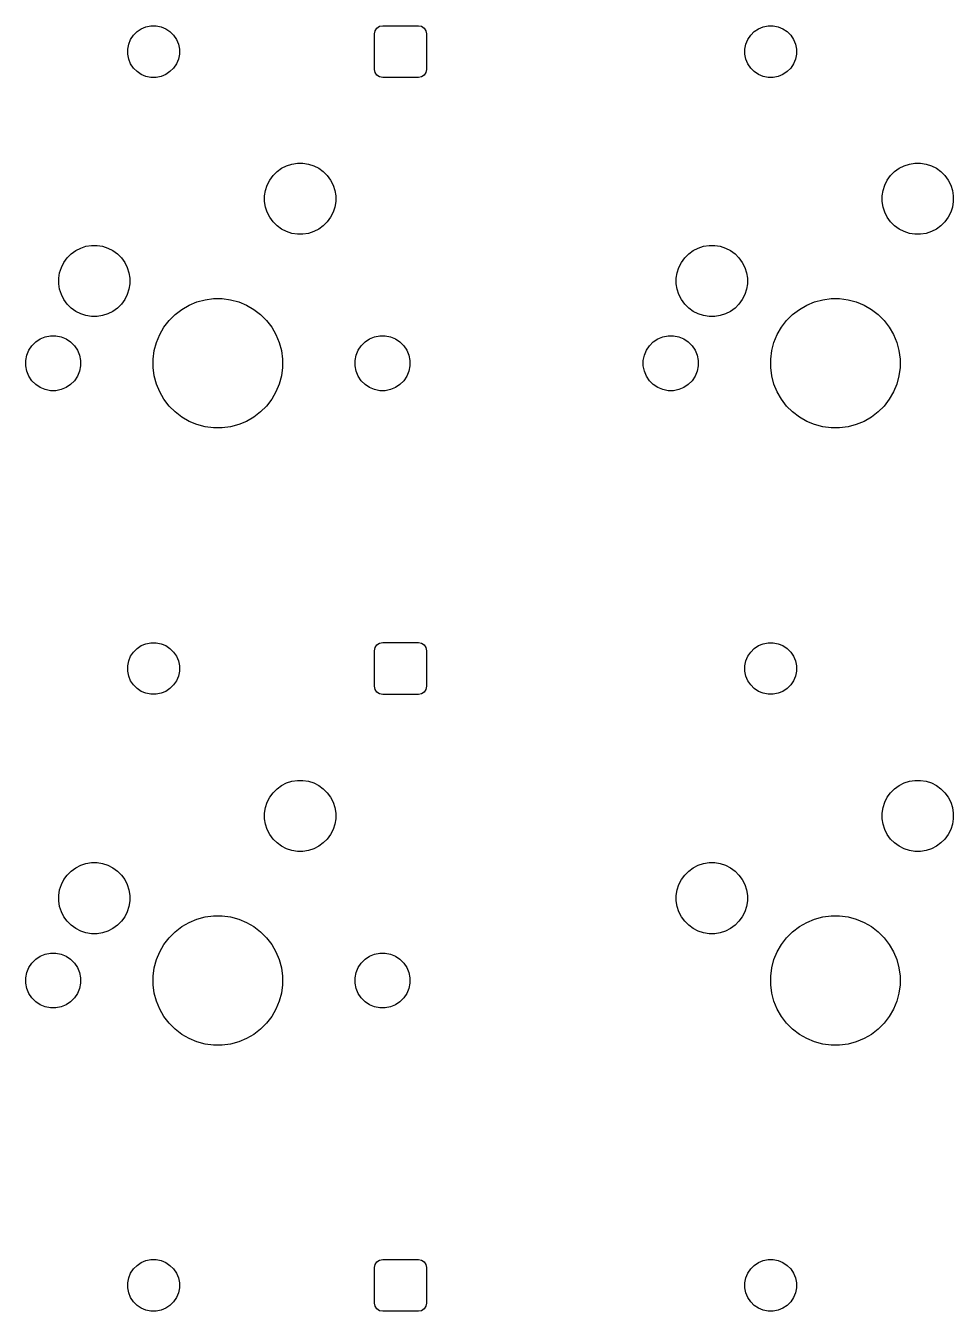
# Model space of a CAD drawing. Header units: millimetres. Extents: x 2.1 to 59.1, y -97 to -3.9.
# Drawn here: x 8.67 to 37.29, y -96.96 to -57.28 of the extents above; entities that cross this region are included whole.
import ezdxf

# ---------------------------------------------------------------- set-up
doc = ezdxf.new("R2010")
doc.units = ezdxf.units.MM
doc.layers.add('F.Mask', color=201, linetype='CONTINUOUS', true_color=0xd864ff)

msp = doc.modelspace()

# ---------------------------------------------------------------- linework, layer by layer
at = {"layer": 'F.Mask', "linetype": 'CONTINUOUS'}
for p, q in [((11.997592, -57.572485), (12.108485, -57.461592)), ((12.108485, -57.461592), (12.238883, -57.374463)), ((12.238883, -57.374463), (12.383772, -57.314448)), ((12.383772, -57.314448), (12.537586, -57.283852)), ((12.537586, -57.283852), (12.694414, -57.283852)), ((12.694414, -57.283852), (12.848228, -57.314448)), ((12.848228, -57.314448), (12.993117, -57.374463)), ((12.993117, -57.374463), (13.123515, -57.461592)), ((13.123515, -57.461592), (13.234408, -57.572485)), ((19.436, -57.53), (19.45503, -57.434329)), ((19.436, -58.63), (19.436, -57.53)), ((19.45503, -57.434329), (19.509223, -57.353223)), ((19.509223, -57.353223), (19.590329, -57.29903)), ((19.590329, -57.29903), (19.686, -57.28)), ((19.686, -57.28), (20.786, -57.28)), ((20.786, -57.28), (20.881671, -57.29903)), ((20.881671, -57.29903), (20.962777, -57.353223)), ((20.962777, -57.353223), (21.01697, -57.434329)), ((21.01697, -57.434329), (21.036, -57.53)), ((21.036, -57.53), (21.036, -58.63)), ((31.037592, -57.572485), (31.148485, -57.461592)), ((31.148485, -57.461592), (31.278883, -57.374463)), ((31.278883, -57.374463), (31.423772, -57.314448)), ((31.423772, -57.314448), (31.577586, -57.283852)), ((31.577586, -57.283852), (31.734414, -57.283852)), ((31.734414, -57.283852), (31.888228, -57.314448)), ((31.888228, -57.314448), (32.033117, -57.374463)), ((32.033117, -57.374463), (32.163515, -57.461592)), ((32.163515, -57.461592), (32.274408, -57.572485)), ((11.819852, -58.001586), (11.850448, -57.847772)), ((11.850448, -57.847772), (11.910463, -57.702883)), ((11.910463, -57.702883), (11.997592, -57.572485)), ((13.234408, -57.572485), (13.321537, -57.702883)), ((13.321537, -57.702883), (13.381552, -57.847772)), ((13.381552, -57.847772), (13.412148, -58.001586)), ((30.859852, -58.001586), (30.890448, -57.847772)), ((30.890448, -57.847772), (30.950463, -57.702883)), ((30.950463, -57.702883), (31.037592, -57.572485)), ((32.274408, -57.572485), (32.361537, -57.702883)), ((32.361537, -57.702883), (32.421552, -57.847772)), ((32.421552, -57.847772), (32.452148, -58.001586)), ((11.819852, -58.158414), (11.819852, -58.001586)), ((11.850448, -58.312228), (11.819852, -58.158414)), ((11.910463, -58.457117), (11.850448, -58.312228)), ((13.381552, -58.312228), (13.321537, -58.457117)), ((13.412148, -58.158414), (13.381552, -58.312228)), ((13.412148, -58.001586), (13.412148, -58.158414)), ((30.859852, -58.158414), (30.859852, -58.001586)), ((30.890448, -58.312228), (30.859852, -58.158414)), ((30.950463, -58.457117), (30.890448, -58.312228)), ((32.421552, -58.312228), (32.361537, -58.457117)), ((32.452148, -58.158414), (32.421552, -58.312228)), ((32.452148, -58.001586), (32.452148, -58.158414)), ((11.997592, -58.587515), (11.910463, -58.457117)), ((12.108485, -58.698408), (11.997592, -58.587515)), ((12.238883, -58.785537), (12.108485, -58.698408)), ((13.123515, -58.698408), (12.993117, -58.785537)), ((13.234408, -58.587515), (13.123515, -58.698408)), ((13.321537, -58.457117), (13.234408, -58.587515)), ((19.45503, -58.725671), (19.436, -58.63)), ((19.509223, -58.806777), (19.45503, -58.725671)), ((21.01697, -58.725671), (20.962777, -58.806777)), ((21.036, -58.63), (21.01697, -58.725671)), ((31.037592, -58.587515), (30.950463, -58.457117)), ((31.148485, -58.698408), (31.037592, -58.587515)), ((31.278883, -58.785537), (31.148485, -58.698408)), ((32.163515, -58.698408), (32.033117, -58.785537)), ((32.274408, -58.587515), (32.163515, -58.698408)), ((32.361537, -58.457117), (32.274408, -58.587515)), ((12.383772, -58.845552), (12.238883, -58.785537)), ((12.537586, -58.876148), (12.383772, -58.845552)), ((12.694414, -58.876148), (12.537586, -58.876148)), ((12.848228, -58.845552), (12.694414, -58.876148)), ((12.993117, -58.785537), (12.848228, -58.845552)), ((19.590329, -58.86097), (19.509223, -58.806777)), ((19.686, -58.88), (19.590329, -58.86097)), ((20.786, -58.88), (19.686, -58.88)), ((20.881671, -58.86097), (20.786, -58.88)), ((20.962777, -58.806777), (20.881671, -58.86097)), ((31.423772, -58.845552), (31.278883, -58.785537)), ((31.577586, -58.876148), (31.423772, -58.845552)), ((31.734414, -58.876148), (31.577586, -58.876148)), ((31.888228, -58.845552), (31.734414, -58.876148)), ((32.033117, -58.785537), (31.888228, -58.845552)), ((16.303219, -61.904809), (16.425273, -61.782755)), ((16.425273, -61.782755), (16.564918, -61.681298)), ((16.564918, -61.681298), (16.718714, -61.602935)), ((16.718714, -61.602935), (16.882876, -61.549595)), ((16.882876, -61.549595), (17.053361, -61.522593)), ((17.053361, -61.522593), (17.225971, -61.522593)), ((17.225971, -61.522593), (17.396456, -61.549595)), ((17.396456, -61.549595), (17.560618, -61.602935)), ((17.560618, -61.602935), (17.714414, -61.681298)), ((17.714414, -61.681298), (17.854059, -61.782755)), ((17.854059, -61.782755), (17.976113, -61.904809)), ((35.353219, -61.904809), (35.475273, -61.782755)), ((35.475273, -61.782755), (35.614918, -61.681298)), ((35.614918, -61.681298), (35.768714, -61.602935)), ((35.768714, -61.602935), (35.932876, -61.549595)), ((35.932876, -61.549595), (36.103361, -61.522593)), ((36.103361, -61.522593), (36.275971, -61.522593)), ((36.275971, -61.522593), (36.446456, -61.549595)), ((36.446456, -61.549595), (36.610618, -61.602935)), ((36.610618, -61.602935), (36.764414, -61.681298)), ((36.764414, -61.681298), (36.904059, -61.782755)), ((36.904059, -61.782755), (37.026113, -61.904809)), ((16.070059, -62.362412), (16.123399, -62.19825)), ((16.123399, -62.19825), (16.201762, -62.044454)), ((16.201762, -62.044454), (16.303219, -61.904809)), ((17.976113, -61.904809), (18.07757, -62.044454)), ((18.07757, -62.044454), (18.155933, -62.19825)), ((18.155933, -62.19825), (18.209273, -62.362412)), ((35.120059, -62.362412), (35.173399, -62.19825)), ((35.173399, -62.19825), (35.251762, -62.044454)), ((35.251762, -62.044454), (35.353219, -61.904809)), ((37.026113, -61.904809), (37.12757, -62.044454)), ((37.12757, -62.044454), (37.205933, -62.19825)), ((37.205933, -62.19825), (37.259273, -62.362412)), ((16.043057, -62.532897), (16.070059, -62.362412)), ((16.043057, -62.705507), (16.043057, -62.532897)), ((18.209273, -62.362412), (18.236275, -62.532897)), ((18.236275, -62.532897), (18.236275, -62.705507)), ((35.093057, -62.532897), (35.120059, -62.362412)), ((35.093057, -62.705507), (35.093057, -62.532897)), ((37.259273, -62.362412), (37.286275, -62.532897)), ((37.286275, -62.532897), (37.286275, -62.705507)), ((16.070059, -62.875992), (16.043057, -62.705507)), ((16.123399, -63.040154), (16.070059, -62.875992)), ((16.201762, -63.19395), (16.123399, -63.040154)), ((18.155933, -63.040154), (18.07757, -63.19395)), ((18.209273, -62.875992), (18.155933, -63.040154)), ((18.236275, -62.705507), (18.209273, -62.875992)), ((35.120059, -62.875992), (35.093057, -62.705507)), ((35.173399, -63.040154), (35.120059, -62.875992)), ((35.251762, -63.19395), (35.173399, -63.040154)), ((37.205933, -63.040154), (37.12757, -63.19395)), ((37.259273, -62.875992), (37.205933, -63.040154)), ((37.286275, -62.705507), (37.259273, -62.875992)), ((16.303219, -63.333595), (16.201762, -63.19395)), ((16.425273, -63.455649), (16.303219, -63.333595)), ((16.564918, -63.557106), (16.425273, -63.455649)), ((17.854059, -63.455649), (17.714414, -63.557106)), ((17.976113, -63.333595), (17.854059, -63.455649)), ((18.07757, -63.19395), (17.976113, -63.333595)), ((35.353219, -63.333595), (35.251762, -63.19395)), ((35.475273, -63.455649), (35.353219, -63.333595)), ((35.614918, -63.557106), (35.475273, -63.455649)), ((36.904059, -63.455649), (36.764414, -63.557106)), ((37.026113, -63.333595), (36.904059, -63.455649)), ((37.12757, -63.19395), (37.026113, -63.333595)), ((16.718714, -63.635469), (16.564918, -63.557106)), ((16.882876, -63.688809), (16.718714, -63.635469)), ((17.053361, -63.715811), (16.882876, -63.688809)), ((17.225971, -63.715811), (17.053361, -63.715811)), ((17.396456, -63.688809), (17.225971, -63.715811)), ((17.560618, -63.635469), (17.396456, -63.688809)), ((17.714414, -63.557106), (17.560618, -63.635469)), ((35.768714, -63.635469), (35.614918, -63.557106)), ((35.932876, -63.688809), (35.768714, -63.635469)), ((36.103361, -63.715811), (35.932876, -63.688809)), ((36.275971, -63.715811), (36.103361, -63.715811)), ((36.446456, -63.688809), (36.275971, -63.715811)), ((36.610618, -63.635469), (36.446456, -63.688809)), ((36.764414, -63.557106), (36.610618, -63.635469)), ((10.075273, -64.322755), (10.214918, -64.221298)), ((10.214918, -64.221298), (10.368714, -64.142935)), ((10.368714, -64.142935), (10.532876, -64.089595)), ((10.532876, -64.089595), (10.703361, -64.062593)), ((10.703361, -64.062593), (10.875971, -64.062593)), ((10.875971, -64.062593), (11.046456, -64.089595)), ((11.046456, -64.089595), (11.210618, -64.142935)), ((11.210618, -64.142935), (11.364414, -64.221298)), ((11.364414, -64.221298), (11.504059, -64.322755)), ((29.125273, -64.322755), (29.264918, -64.221298)), ((29.264918, -64.221298), (29.418714, -64.142935)), ((29.418714, -64.142935), (29.582876, -64.089595)), ((29.582876, -64.089595), (29.753361, -64.062593)), ((29.753361, -64.062593), (29.925971, -64.062593)), ((29.925971, -64.062593), (30.096456, -64.089595)), ((30.096456, -64.089595), (30.260618, -64.142935)), ((30.260618, -64.142935), (30.414414, -64.221298)), ((30.414414, -64.221298), (30.554059, -64.322755)), ((9.773399, -64.73825), (9.851762, -64.584454)), ((9.851762, -64.584454), (9.953219, -64.444809)), ((9.953219, -64.444809), (10.075273, -64.322755)), ((11.504059, -64.322755), (11.626113, -64.444809)), ((11.626113, -64.444809), (11.72757, -64.584454)), ((11.72757, -64.584454), (11.805933, -64.73825)), ((28.823399, -64.73825), (28.901762, -64.584454)), ((28.901762, -64.584454), (29.003219, -64.444809)), ((29.003219, -64.444809), (29.125273, -64.322755)), ((30.554059, -64.322755), (30.676113, -64.444809)), ((30.676113, -64.444809), (30.77757, -64.584454)), ((30.77757, -64.584454), (30.855933, -64.73825)), ((9.693057, -65.072897), (9.720059, -64.902412)), ((9.693057, -65.245507), (9.693057, -65.072897)), ((9.720059, -64.902412), (9.773399, -64.73825)), ((11.805933, -64.73825), (11.859273, -64.902412)), ((11.859273, -64.902412), (11.886275, -65.072897)), ((11.886275, -65.072897), (11.886275, -65.245507)), ((28.743057, -65.072897), (28.770059, -64.902412)), ((28.743057, -65.245507), (28.743057, -65.072897)), ((28.770059, -64.902412), (28.823399, -64.73825)), ((30.855933, -64.73825), (30.909273, -64.902412)), ((30.909273, -64.902412), (30.936275, -65.072897)), ((30.936275, -65.072897), (30.936275, -65.245507)), ((9.720059, -65.415992), (9.693057, -65.245507)), ((9.773399, -65.580154), (9.720059, -65.415992)), ((11.859273, -65.415992), (11.805933, -65.580154)), ((11.886275, -65.245507), (11.859273, -65.415992)), ((28.770059, -65.415992), (28.743057, -65.245507)), ((28.823399, -65.580154), (28.770059, -65.415992)), ((30.909273, -65.415992), (30.855933, -65.580154)), ((30.936275, -65.245507), (30.909273, -65.415992)), ((9.851762, -65.73395), (9.773399, -65.580154)), ((9.953219, -65.873595), (9.851762, -65.73395)), ((11.72757, -65.73395), (11.626113, -65.873595)), ((11.805933, -65.580154), (11.72757, -65.73395)), ((13.715089, -65.905457), (13.956787, -65.805342)), ((13.956787, -65.805342), (14.209485, -65.737631)), ((14.209485, -65.737631), (14.46886, -65.703484)), ((14.46886, -65.703484), (14.730472, -65.703484)), ((14.730472, -65.703484), (14.989847, -65.737631)), ((14.989847, -65.737631), (15.242545, -65.805342)), ((15.242545, -65.805342), (15.484243, -65.905457)), ((28.901762, -65.73395), (28.823399, -65.580154)), ((29.003219, -65.873595), (28.901762, -65.73395)), ((30.77757, -65.73395), (30.676113, -65.873595)), ((30.855933, -65.580154), (30.77757, -65.73395)), ((32.765089, -65.905457), (33.006787, -65.805342)), ((33.006787, -65.805342), (33.259485, -65.737631)), ((33.259485, -65.737631), (33.51886, -65.703484)), ((33.51886, -65.703484), (33.780472, -65.703484)), ((33.780472, -65.703484), (34.039847, -65.737631)), ((34.039847, -65.737631), (34.292545, -65.805342)), ((34.292545, -65.805342), (34.534243, -65.905457)), ((10.075273, -65.995649), (9.953219, -65.873595)), ((10.214918, -66.097106), (10.075273, -65.995649)), ((10.368714, -66.175469), (10.214918, -66.097106)), ((10.532876, -66.228809), (10.368714, -66.175469)), ((10.703361, -66.255811), (10.532876, -66.228809)), ((10.875971, -66.255811), (10.703361, -66.255811)), ((11.046456, -66.228809), (10.875971, -66.255811)), ((11.210618, -66.175469), (11.046456, -66.228809)), ((11.364414, -66.097106), (11.210618, -66.175469)), ((11.504059, -65.995649), (11.364414, -66.097106)), ((11.626113, -65.873595), (11.504059, -65.995649)), ((13.095986, -66.38051), (13.280974, -66.195522)), ((13.280974, -66.195522), (13.488526, -66.036263)), ((13.488526, -66.036263), (13.715089, -65.905457)), ((15.484243, -65.905457), (15.710806, -66.036263)), ((15.710806, -66.036263), (15.918358, -66.195522)), ((15.918358, -66.195522), (16.103346, -66.38051)), ((29.125273, -65.995649), (29.003219, -65.873595)), ((29.264918, -66.097106), (29.125273, -65.995649)), ((29.418714, -66.175469), (29.264918, -66.097106)), ((29.582876, -66.228809), (29.418714, -66.175469)), ((29.753361, -66.255811), (29.582876, -66.228809)), ((29.925971, -66.255811), (29.753361, -66.255811)), ((30.096456, -66.228809), (29.925971, -66.255811)), ((30.260618, -66.175469), (30.096456, -66.228809)), ((30.414414, -66.097106), (30.260618, -66.175469)), ((30.554059, -65.995649), (30.414414, -66.097106)), ((30.676113, -65.873595), (30.554059, -65.995649)), ((32.145986, -66.38051), (32.330974, -66.195522)), ((32.330974, -66.195522), (32.538526, -66.036263)), ((32.538526, -66.036263), (32.765089, -65.905457)), ((34.534243, -65.905457), (34.760806, -66.036263)), ((34.760806, -66.036263), (34.968358, -66.195522)), ((34.968358, -66.195522), (35.153346, -66.38051)), ((12.805921, -66.814625), (12.936727, -66.588062)), ((12.936727, -66.588062), (13.095986, -66.38051)), ((16.103346, -66.38051), (16.262605, -66.588062)), ((16.262605, -66.588062), (16.393411, -66.814625)), ((31.855921, -66.814625), (31.986727, -66.588062)), ((31.986727, -66.588062), (32.145986, -66.38051)), ((35.153346, -66.38051), (35.312605, -66.588062)), ((35.312605, -66.588062), (35.443411, -66.814625)), ((8.862607, -67.159968), (8.980432, -67.042143)), ((8.980432, -67.042143), (9.118979, -66.949569)), ((9.118979, -66.949569), (9.272924, -66.885803)), ((9.272924, -66.885803), (9.436351, -66.853295)), ((9.436351, -66.853295), (9.602981, -66.853295)), ((9.602981, -66.853295), (9.766408, -66.885803)), ((9.766408, -66.885803), (9.920353, -66.949569)), ((9.920353, -66.949569), (10.0589, -67.042143)), ((10.0589, -67.042143), (10.176725, -67.159968)), ((12.638095, -67.309021), (12.705806, -67.056323)), ((12.705806, -67.056323), (12.805921, -66.814625)), ((16.393411, -66.814625), (16.493526, -67.056323)), ((16.493526, -67.056323), (16.561237, -67.309021)), ((19.022607, -67.159968), (19.140432, -67.042143)), ((19.140432, -67.042143), (19.278979, -66.949569)), ((19.278979, -66.949569), (19.432924, -66.885803)), ((19.432924, -66.885803), (19.596351, -66.853295)), ((19.596351, -66.853295), (19.762981, -66.853295)), ((19.762981, -66.853295), (19.926408, -66.885803)), ((19.926408, -66.885803), (20.080353, -66.949569)), ((20.080353, -66.949569), (20.2189, -67.042143)), ((20.2189, -67.042143), (20.336725, -67.159968)), ((27.912607, -67.159968), (28.030432, -67.042143)), ((28.030432, -67.042143), (28.168979, -66.949569)), ((28.168979, -66.949569), (28.322924, -66.885803)), ((28.322924, -66.885803), (28.486351, -66.853295)), ((28.486351, -66.853295), (28.652981, -66.853295)), ((28.652981, -66.853295), (28.816408, -66.885803)), ((28.816408, -66.885803), (28.970353, -66.949569)), ((28.970353, -66.949569), (29.1089, -67.042143)), ((29.1089, -67.042143), (29.226725, -67.159968)), ((31.688095, -67.309021), (31.755806, -67.056323)), ((31.755806, -67.056323), (31.855921, -66.814625)), ((35.443411, -66.814625), (35.543526, -67.056323)), ((35.543526, -67.056323), (35.611237, -67.309021)), ((8.673759, -67.615887), (8.706267, -67.45246)), ((8.706267, -67.45246), (8.770033, -67.298515)), ((8.770033, -67.298515), (8.862607, -67.159968)), ((10.176725, -67.159968), (10.269299, -67.298515)), ((10.269299, -67.298515), (10.333065, -67.45246)), ((10.333065, -67.45246), (10.365573, -67.615887)), ((12.603948, -67.568396), (12.638095, -67.309021)), ((16.561237, -67.309021), (16.595384, -67.568396)), ((18.833759, -67.615887), (18.866267, -67.45246)), ((18.866267, -67.45246), (18.930033, -67.298515)), ((18.930033, -67.298515), (19.022607, -67.159968)), ((20.336725, -67.159968), (20.429299, -67.298515)), ((20.429299, -67.298515), (20.493065, -67.45246)), ((20.493065, -67.45246), (20.525573, -67.615887)), ((27.723759, -67.615887), (27.756267, -67.45246)), ((27.756267, -67.45246), (27.820033, -67.298515)), ((27.820033, -67.298515), (27.912607, -67.159968)), ((29.226725, -67.159968), (29.319299, -67.298515)), ((29.319299, -67.298515), (29.383065, -67.45246)), ((29.383065, -67.45246), (29.415573, -67.615887)), ((31.653948, -67.568396), (31.688095, -67.309021)), ((35.611237, -67.309021), (35.645384, -67.568396)), ((8.673759, -67.782517), (8.673759, -67.615887)), ((8.706267, -67.945944), (8.673759, -67.782517)), ((10.365573, -67.782517), (10.333065, -67.945944)), ((10.365573, -67.615887), (10.365573, -67.782517)), ((12.603948, -67.830008), (12.603948, -67.568396)), ((12.638095, -68.089383), (12.603948, -67.830008)), ((16.595384, -67.830008), (16.561237, -68.089383)), ((16.595384, -67.568396), (16.595384, -67.830008)), ((18.833759, -67.782517), (18.833759, -67.615887)), ((18.866267, -67.945944), (18.833759, -67.782517)), ((20.525573, -67.782517), (20.493065, -67.945944)), ((20.525573, -67.615887), (20.525573, -67.782517)), ((27.723759, -67.782517), (27.723759, -67.615887)), ((27.756267, -67.945944), (27.723759, -67.782517)), ((29.415573, -67.782517), (29.383065, -67.945944)), ((29.415573, -67.615887), (29.415573, -67.782517)), ((31.653948, -67.830008), (31.653948, -67.568396)), ((31.688095, -68.089383), (31.653948, -67.830008)), ((35.645384, -67.830008), (35.611237, -68.089383)), ((35.645384, -67.568396), (35.645384, -67.830008)), ((8.770033, -68.099889), (8.706267, -67.945944)), ((8.862607, -68.238436), (8.770033, -68.099889)), ((8.980432, -68.356261), (8.862607, -68.238436)), ((10.176725, -68.238436), (10.0589, -68.356261)), ((10.269299, -68.099889), (10.176725, -68.238436)), ((10.333065, -67.945944), (10.269299, -68.099889)), ((12.705806, -68.342081), (12.638095, -68.089383)), ((16.561237, -68.089383), (16.493526, -68.342081)), ((18.930033, -68.099889), (18.866267, -67.945944)), ((19.022607, -68.238436), (18.930033, -68.099889)), ((19.140432, -68.356261), (19.022607, -68.238436)), ((20.336725, -68.238436), (20.2189, -68.356261)), ((20.429299, -68.099889), (20.336725, -68.238436)), ((20.493065, -67.945944), (20.429299, -68.099889)), ((27.820033, -68.099889), (27.756267, -67.945944)), ((27.912607, -68.238436), (27.820033, -68.099889)), ((28.030432, -68.356261), (27.912607, -68.238436)), ((29.226725, -68.238436), (29.1089, -68.356261)), ((29.319299, -68.099889), (29.226725, -68.238436)), ((29.383065, -67.945944), (29.319299, -68.099889)), ((31.755806, -68.342081), (31.688095, -68.089383)), ((35.611237, -68.089383), (35.543526, -68.342081)), ((9.118979, -68.448835), (8.980432, -68.356261)), ((9.272924, -68.512601), (9.118979, -68.448835)), ((9.436351, -68.545109), (9.272924, -68.512601)), ((9.602981, -68.545109), (9.436351, -68.545109)), ((9.766408, -68.512601), (9.602981, -68.545109)), ((9.920353, -68.448835), (9.766408, -68.512601)), ((10.0589, -68.356261), (9.920353, -68.448835)), ((12.805921, -68.583779), (12.705806, -68.342081)), ((12.936727, -68.810342), (12.805921, -68.583779)), ((16.393411, -68.583779), (16.262605, -68.810342)), ((16.493526, -68.342081), (16.393411, -68.583779)), ((19.278979, -68.448835), (19.140432, -68.356261)), ((19.432924, -68.512601), (19.278979, -68.448835)), ((19.596351, -68.545109), (19.432924, -68.512601)), ((19.762981, -68.545109), (19.596351, -68.545109)), ((19.926408, -68.512601), (19.762981, -68.545109)), ((20.080353, -68.448835), (19.926408, -68.512601)), ((20.2189, -68.356261), (20.080353, -68.448835)), ((28.168979, -68.448835), (28.030432, -68.356261)), ((28.322924, -68.512601), (28.168979, -68.448835)), ((28.486351, -68.545109), (28.322924, -68.512601)), ((28.652981, -68.545109), (28.486351, -68.545109)), ((28.816408, -68.512601), (28.652981, -68.545109)), ((28.970353, -68.448835), (28.816408, -68.512601)), ((29.1089, -68.356261), (28.970353, -68.448835)), ((31.855921, -68.583779), (31.755806, -68.342081)), ((31.986727, -68.810342), (31.855921, -68.583779)), ((35.443411, -68.583779), (35.312605, -68.810342)), ((35.543526, -68.342081), (35.443411, -68.583779)), ((13.095986, -69.017894), (12.936727, -68.810342)), ((13.280974, -69.202882), (13.095986, -69.017894)), ((16.103346, -69.017894), (15.918358, -69.202882)), ((16.262605, -68.810342), (16.103346, -69.017894)), ((32.145986, -69.017894), (31.986727, -68.810342)), ((32.330974, -69.202882), (32.145986, -69.017894)), ((35.153346, -69.017894), (34.968358, -69.202882)), ((35.312605, -68.810342), (35.153346, -69.017894)), ((13.488526, -69.362141), (13.280974, -69.202882)), ((13.715089, -69.492947), (13.488526, -69.362141)), ((15.710806, -69.362141), (15.484243, -69.492947)), ((15.918358, -69.202882), (15.710806, -69.362141)), ((32.538526, -69.362141), (32.330974, -69.202882)), ((32.765089, -69.492947), (32.538526, -69.362141)), ((34.760806, -69.362141), (34.534243, -69.492947)), ((34.968358, -69.202882), (34.760806, -69.362141)), ((13.956787, -69.593062), (13.715089, -69.492947)), ((14.209485, -69.660773), (13.956787, -69.593062)), ((14.46886, -69.69492), (14.209485, -69.660773)), ((14.730472, -69.69492), (14.46886, -69.69492)), ((14.989847, -69.660773), (14.730472, -69.69492)), ((15.242545, -69.593062), (14.989847, -69.660773)), ((15.484243, -69.492947), (15.242545, -69.593062)), ((33.006787, -69.593062), (32.765089, -69.492947)), ((33.259485, -69.660773), (33.006787, -69.593062)), ((33.51886, -69.69492), (33.259485, -69.660773)), ((33.780472, -69.69492), (33.51886, -69.69492)), ((34.039847, -69.660773), (33.780472, -69.69492)), ((34.292545, -69.593062), (34.039847, -69.660773)), ((34.534243, -69.492947), (34.292545, -69.593062)), ((11.997592, -76.612485), (12.108485, -76.501592)), ((12.108485, -76.501592), (12.238883, -76.414463)), ((12.238883, -76.414463), (12.383772, -76.354448)), ((12.383772, -76.354448), (12.537586, -76.323852)), ((12.537586, -76.323852), (12.694414, -76.323852)), ((12.694414, -76.323852), (12.848228, -76.354448)), ((12.848228, -76.354448), (12.993117, -76.414463)), ((12.993117, -76.414463), (13.123515, -76.501592)), ((13.123515, -76.501592), (13.234408, -76.612485)), ((19.436, -76.57), (19.45503, -76.474329)), ((19.436, -77.67), (19.436, -76.57)), ((19.45503, -76.474329), (19.509223, -76.393223)), ((19.509223, -76.393223), (19.590329, -76.33903)), ((19.590329, -76.33903), (19.686, -76.32)), ((19.686, -76.32), (20.786, -76.32)), ((20.786, -76.32), (20.881671, -76.33903)), ((20.881671, -76.33903), (20.962777, -76.393223)), ((20.962777, -76.393223), (21.01697, -76.474329)), ((21.01697, -76.474329), (21.036, -76.57)), ((21.036, -76.57), (21.036, -77.67)), ((31.037592, -76.612485), (31.148485, -76.501592)), ((31.148485, -76.501592), (31.278883, -76.414463)), ((31.278883, -76.414463), (31.423772, -76.354448)), ((31.423772, -76.354448), (31.577586, -76.323852)), ((31.577586, -76.323852), (31.734414, -76.323852)), ((31.734414, -76.323852), (31.888228, -76.354448)), ((31.888228, -76.354448), (32.033117, -76.414463)), ((32.033117, -76.414463), (32.163515, -76.501592)), ((32.163515, -76.501592), (32.274408, -76.612485)), ((11.819852, -77.041586), (11.850448, -76.887772)), ((11.850448, -76.887772), (11.910463, -76.742883)), ((11.910463, -76.742883), (11.997592, -76.612485)), ((13.234408, -76.612485), (13.321537, -76.742883)), ((13.321537, -76.742883), (13.381552, -76.887772)), ((13.381552, -76.887772), (13.412148, -77.041586)), ((30.859852, -77.041586), (30.890448, -76.887772)), ((30.890448, -76.887772), (30.950463, -76.742883)), ((30.950463, -76.742883), (31.037592, -76.612485)), ((32.274408, -76.612485), (32.361537, -76.742883)), ((32.361537, -76.742883), (32.421552, -76.887772)), ((32.421552, -76.887772), (32.452148, -77.041586)), ((11.819852, -77.198414), (11.819852, -77.041586)), ((11.850448, -77.352228), (11.819852, -77.198414)), ((11.910463, -77.497117), (11.850448, -77.352228)), ((13.381552, -77.352228), (13.321537, -77.497117)), ((13.412148, -77.198414), (13.381552, -77.352228)), ((13.412148, -77.041586), (13.412148, -77.198414)), ((30.859852, -77.198414), (30.859852, -77.041586)), ((30.890448, -77.352228), (30.859852, -77.198414)), ((30.950463, -77.497117), (30.890448, -77.352228)), ((32.421552, -77.352228), (32.361537, -77.497117)), ((32.452148, -77.198414), (32.421552, -77.352228)), ((32.452148, -77.041586), (32.452148, -77.198414)), ((11.997592, -77.627515), (11.910463, -77.497117)), ((12.108485, -77.738408), (11.997592, -77.627515)), ((12.238883, -77.825537), (12.108485, -77.738408)), ((13.123515, -77.738408), (12.993117, -77.825537)), ((13.234408, -77.627515), (13.123515, -77.738408)), ((13.321537, -77.497117), (13.234408, -77.627515)), ((19.45503, -77.765671), (19.436, -77.67)), ((19.509223, -77.846777), (19.45503, -77.765671)), ((21.01697, -77.765671), (20.962777, -77.846777)), ((21.036, -77.67), (21.01697, -77.765671)), ((31.037592, -77.627515), (30.950463, -77.497117)), ((31.148485, -77.738408), (31.037592, -77.627515)), ((31.278883, -77.825537), (31.148485, -77.738408)), ((32.163515, -77.738408), (32.033117, -77.825537)), ((32.274408, -77.627515), (32.163515, -77.738408)), ((32.361537, -77.497117), (32.274408, -77.627515)), ((12.383772, -77.885552), (12.238883, -77.825537)), ((12.537586, -77.916148), (12.383772, -77.885552)), ((12.694414, -77.916148), (12.537586, -77.916148)), ((12.848228, -77.885552), (12.694414, -77.916148)), ((12.993117, -77.825537), (12.848228, -77.885552)), ((19.590329, -77.90097), (19.509223, -77.846777)), ((19.686, -77.92), (19.590329, -77.90097)), ((20.786, -77.92), (19.686, -77.92)), ((20.881671, -77.90097), (20.786, -77.92)), ((20.962777, -77.846777), (20.881671, -77.90097)), ((31.423772, -77.885552), (31.278883, -77.825537)), ((31.577586, -77.916148), (31.423772, -77.885552)), ((31.734414, -77.916148), (31.577586, -77.916148)), ((31.888228, -77.885552), (31.734414, -77.916148)), ((32.033117, -77.825537), (31.888228, -77.885552)), ((16.303219, -80.954809), (16.425273, -80.832755)), ((16.425273, -80.832755), (16.564918, -80.731298)), ((16.564918, -80.731298), (16.718714, -80.652935)), ((16.718714, -80.652935), (16.882876, -80.599595)), ((16.882876, -80.599595), (17.053361, -80.572593)), ((17.053361, -80.572593), (17.225971, -80.572593)), ((17.225971, -80.572593), (17.396456, -80.599595)), ((17.396456, -80.599595), (17.560618, -80.652935)), ((17.560618, -80.652935), (17.714414, -80.731298)), ((17.714414, -80.731298), (17.854059, -80.832755)), ((17.854059, -80.832755), (17.976113, -80.954809)), ((35.353219, -80.954809), (35.475273, -80.832755)), ((35.475273, -80.832755), (35.614918, -80.731298)), ((35.614918, -80.731298), (35.768714, -80.652935)), ((35.768714, -80.652935), (35.932876, -80.599595)), ((35.932876, -80.599595), (36.103361, -80.572593)), ((36.103361, -80.572593), (36.275971, -80.572593)), ((36.275971, -80.572593), (36.446456, -80.599595)), ((36.446456, -80.599595), (36.610618, -80.652935)), ((36.610618, -80.652935), (36.764414, -80.731298)), ((36.764414, -80.731298), (36.904059, -80.832755)), ((36.904059, -80.832755), (37.026113, -80.954809)), ((16.070059, -81.412412), (16.123399, -81.24825)), ((16.123399, -81.24825), (16.201762, -81.094454)), ((16.201762, -81.094454), (16.303219, -80.954809)), ((17.976113, -80.954809), (18.07757, -81.094454)), ((18.07757, -81.094454), (18.155933, -81.24825)), ((18.155933, -81.24825), (18.209273, -81.412412)), ((35.120059, -81.412412), (35.173399, -81.24825)), ((35.173399, -81.24825), (35.251762, -81.094454)), ((35.251762, -81.094454), (35.353219, -80.954809)), ((37.026113, -80.954809), (37.12757, -81.094454)), ((37.12757, -81.094454), (37.205933, -81.24825)), ((37.205933, -81.24825), (37.259273, -81.412412)), ((16.043057, -81.582897), (16.070059, -81.412412)), ((16.043057, -81.755507), (16.043057, -81.582897)), ((18.209273, -81.412412), (18.236275, -81.582897)), ((18.236275, -81.582897), (18.236275, -81.755507)), ((35.093057, -81.582897), (35.120059, -81.412412)), ((35.093057, -81.755507), (35.093057, -81.582897)), ((37.259273, -81.412412), (37.286275, -81.582897)), ((37.286275, -81.582897), (37.286275, -81.755507)), ((16.070059, -81.925992), (16.043057, -81.755507)), ((16.123399, -82.090154), (16.070059, -81.925992)), ((16.201762, -82.24395), (16.123399, -82.090154)), ((18.155933, -82.090154), (18.07757, -82.24395)), ((18.209273, -81.925992), (18.155933, -82.090154)), ((18.236275, -81.755507), (18.209273, -81.925992)), ((35.120059, -81.925992), (35.093057, -81.755507)), ((35.173399, -82.090154), (35.120059, -81.925992)), ((35.251762, -82.24395), (35.173399, -82.090154)), ((37.205933, -82.090154), (37.12757, -82.24395)), ((37.259273, -81.925992), (37.205933, -82.090154)), ((37.286275, -81.755507), (37.259273, -81.925992)), ((16.303219, -82.383595), (16.201762, -82.24395)), ((16.425273, -82.505649), (16.303219, -82.383595)), ((16.564918, -82.607106), (16.425273, -82.505649)), ((17.854059, -82.505649), (17.714414, -82.607106)), ((17.976113, -82.383595), (17.854059, -82.505649)), ((18.07757, -82.24395), (17.976113, -82.383595)), ((35.353219, -82.383595), (35.251762, -82.24395)), ((35.475273, -82.505649), (35.353219, -82.383595)), ((35.614918, -82.607106), (35.475273, -82.505649)), ((36.904059, -82.505649), (36.764414, -82.607106)), ((37.026113, -82.383595), (36.904059, -82.505649)), ((37.12757, -82.24395), (37.026113, -82.383595)), ((16.718714, -82.685469), (16.564918, -82.607106)), ((16.882876, -82.738809), (16.718714, -82.685469)), ((17.053361, -82.765811), (16.882876, -82.738809)), ((17.225971, -82.765811), (17.053361, -82.765811)), ((17.396456, -82.738809), (17.225971, -82.765811)), ((17.560618, -82.685469), (17.396456, -82.738809)), ((17.714414, -82.607106), (17.560618, -82.685469)), ((35.768714, -82.685469), (35.614918, -82.607106)), ((35.932876, -82.738809), (35.768714, -82.685469)), ((36.103361, -82.765811), (35.932876, -82.738809)), ((36.275971, -82.765811), (36.103361, -82.765811)), ((36.446456, -82.738809), (36.275971, -82.765811)), ((36.610618, -82.685469), (36.446456, -82.738809)), ((36.764414, -82.607106), (36.610618, -82.685469)), ((10.075273, -83.372755), (10.214918, -83.271298)), ((10.214918, -83.271298), (10.368714, -83.192935)), ((10.368714, -83.192935), (10.532876, -83.139595)), ((10.532876, -83.139595), (10.703361, -83.112593)), ((10.703361, -83.112593), (10.875971, -83.112593)), ((10.875971, -83.112593), (11.046456, -83.139595)), ((11.046456, -83.139595), (11.210618, -83.192935)), ((11.210618, -83.192935), (11.364414, -83.271298)), ((11.364414, -83.271298), (11.504059, -83.372755)), ((29.125273, -83.372755), (29.264918, -83.271298)), ((29.264918, -83.271298), (29.418714, -83.192935)), ((29.418714, -83.192935), (29.582876, -83.139595)), ((29.582876, -83.139595), (29.753361, -83.112593)), ((29.753361, -83.112593), (29.925971, -83.112593)), ((29.925971, -83.112593), (30.096456, -83.139595)), ((30.096456, -83.139595), (30.260618, -83.192935)), ((30.260618, -83.192935), (30.414414, -83.271298)), ((30.414414, -83.271298), (30.554059, -83.372755)), ((9.773399, -83.78825), (9.851762, -83.634454)), ((9.851762, -83.634454), (9.953219, -83.494809)), ((9.953219, -83.494809), (10.075273, -83.372755)), ((11.504059, -83.372755), (11.626113, -83.494809)), ((11.626113, -83.494809), (11.72757, -83.634454)), ((11.72757, -83.634454), (11.805933, -83.78825)), ((28.823399, -83.78825), (28.901762, -83.634454)), ((28.901762, -83.634454), (29.003219, -83.494809)), ((29.003219, -83.494809), (29.125273, -83.372755)), ((30.554059, -83.372755), (30.676113, -83.494809)), ((30.676113, -83.494809), (30.77757, -83.634454)), ((30.77757, -83.634454), (30.855933, -83.78825)), ((9.693057, -84.122897), (9.720059, -83.952412)), ((9.720059, -83.952412), (9.773399, -83.78825)), ((11.805933, -83.78825), (11.859273, -83.952412)), ((11.859273, -83.952412), (11.886275, -84.122897)), ((28.743057, -84.122897), (28.770059, -83.952412)), ((28.770059, -83.952412), (28.823399, -83.78825)), ((30.855933, -83.78825), (30.909273, -83.952412)), ((30.909273, -83.952412), (30.936275, -84.122897)), ((9.693057, -84.295507), (9.693057, -84.122897)), ((9.720059, -84.465992), (9.693057, -84.295507)), ((9.773399, -84.630154), (9.720059, -84.465992)), ((11.859273, -84.465992), (11.805933, -84.630154)), ((11.886275, -84.295507), (11.859273, -84.465992)), ((11.886275, -84.122897), (11.886275, -84.295507)), ((28.743057, -84.295507), (28.743057, -84.122897)), ((28.770059, -84.465992), (28.743057, -84.295507)), ((28.823399, -84.630154), (28.770059, -84.465992)), ((30.909273, -84.465992), (30.855933, -84.630154)), ((30.936275, -84.295507), (30.909273, -84.465992)), ((30.936275, -84.122897), (30.936275, -84.295507)), ((9.851762, -84.78395), (9.773399, -84.630154)), ((9.953219, -84.923595), (9.851762, -84.78395)), ((11.72757, -84.78395), (11.626113, -84.923595)), ((11.805933, -84.630154), (11.72757, -84.78395)), ((13.715089, -84.955457), (13.956787, -84.855342)), ((13.956787, -84.855342), (14.209485, -84.787631)), ((14.209485, -84.787631), (14.46886, -84.753484)), ((14.46886, -84.753484), (14.730472, -84.753484)), ((14.730472, -84.753484), (14.989847, -84.787631)), ((14.989847, -84.787631), (15.242545, -84.855342)), ((15.242545, -84.855342), (15.484243, -84.955457)), ((28.901762, -84.78395), (28.823399, -84.630154)), ((29.003219, -84.923595), (28.901762, -84.78395)), ((30.77757, -84.78395), (30.676113, -84.923595)), ((30.855933, -84.630154), (30.77757, -84.78395)), ((32.765089, -84.955457), (33.006787, -84.855342)), ((33.006787, -84.855342), (33.259485, -84.787631)), ((33.259485, -84.787631), (33.51886, -84.753484)), ((33.51886, -84.753484), (33.780472, -84.753484)), ((33.780472, -84.753484), (34.039847, -84.787631)), ((34.039847, -84.787631), (34.292545, -84.855342)), ((34.292545, -84.855342), (34.534243, -84.955457)), ((10.075273, -85.045649), (9.953219, -84.923595)), ((10.214918, -85.147106), (10.075273, -85.045649)), ((10.368714, -85.225469), (10.214918, -85.147106)), ((10.532876, -85.278809), (10.368714, -85.225469)), ((10.703361, -85.305811), (10.532876, -85.278809)), ((10.875971, -85.305811), (10.703361, -85.305811)), ((11.046456, -85.278809), (10.875971, -85.305811)), ((11.210618, -85.225469), (11.046456, -85.278809)), ((11.364414, -85.147106), (11.210618, -85.225469)), ((11.504059, -85.045649), (11.364414, -85.147106)), ((11.626113, -84.923595), (11.504059, -85.045649)), ((13.095986, -85.43051), (13.280974, -85.245522)), ((13.280974, -85.245522), (13.488526, -85.086263)), ((13.488526, -85.086263), (13.715089, -84.955457)), ((15.484243, -84.955457), (15.710806, -85.086263)), ((15.710806, -85.086263), (15.918358, -85.245522)), ((15.918358, -85.245522), (16.103346, -85.43051)), ((29.125273, -85.045649), (29.003219, -84.923595)), ((29.264918, -85.147106), (29.125273, -85.045649)), ((29.418714, -85.225469), (29.264918, -85.147106)), ((29.582876, -85.278809), (29.418714, -85.225469)), ((29.753361, -85.305811), (29.582876, -85.278809)), ((29.925971, -85.305811), (29.753361, -85.305811)), ((30.096456, -85.278809), (29.925971, -85.305811)), ((30.260618, -85.225469), (30.096456, -85.278809)), ((30.414414, -85.147106), (30.260618, -85.225469)), ((30.554059, -85.045649), (30.414414, -85.147106)), ((30.676113, -84.923595), (30.554059, -85.045649)), ((32.145986, -85.43051), (32.330974, -85.245522)), ((32.330974, -85.245522), (32.538526, -85.086263)), ((32.538526, -85.086263), (32.765089, -84.955457)), ((34.534243, -84.955457), (34.760806, -85.086263)), ((34.760806, -85.086263), (34.968358, -85.245522)), ((34.968358, -85.245522), (35.153346, -85.43051)), ((12.805921, -85.864625), (12.936727, -85.638062)), ((12.936727, -85.638062), (13.095986, -85.43051)), ((16.103346, -85.43051), (16.262605, -85.638062)), ((16.262605, -85.638062), (16.393411, -85.864625)), ((31.855921, -85.864625), (31.986727, -85.638062)), ((31.986727, -85.638062), (32.145986, -85.43051)), ((35.153346, -85.43051), (35.312605, -85.638062)), ((35.312605, -85.638062), (35.443411, -85.864625)), ((8.862607, -86.209968), (8.980432, -86.092143)), ((8.980432, -86.092143), (9.118979, -85.999569)), ((9.118979, -85.999569), (9.272924, -85.935803)), ((9.272924, -85.935803), (9.436351, -85.903295)), ((9.436351, -85.903295), (9.602981, -85.903295)), ((9.602981, -85.903295), (9.766408, -85.935803)), ((9.766408, -85.935803), (9.920353, -85.999569)), ((9.920353, -85.999569), (10.0589, -86.092143)), ((10.0589, -86.092143), (10.176725, -86.209968)), ((12.705806, -86.106323), (12.805921, -85.864625)), ((16.393411, -85.864625), (16.493526, -86.106323)), ((19.022607, -86.209968), (19.140432, -86.092143)), ((19.140432, -86.092143), (19.278979, -85.999569)), ((19.278979, -85.999569), (19.432924, -85.935803)), ((19.432924, -85.935803), (19.596351, -85.903295)), ((19.596351, -85.903295), (19.762981, -85.903295)), ((19.762981, -85.903295), (19.926408, -85.935803)), ((19.926408, -85.935803), (20.080353, -85.999569)), ((20.080353, -85.999569), (20.2189, -86.092143)), ((20.2189, -86.092143), (20.336725, -86.209968)), ((31.755806, -86.106323), (31.855921, -85.864625)), ((35.443411, -85.864625), (35.543526, -86.106323)), ((8.706267, -86.50246), (8.770033, -86.348515)), ((8.770033, -86.348515), (8.862607, -86.209968)), ((10.176725, -86.209968), (10.269299, -86.348515)), ((10.269299, -86.348515), (10.333065, -86.50246)), ((12.603948, -86.618396), (12.638095, -86.359021)), ((12.638095, -86.359021), (12.705806, -86.106323)), ((16.493526, -86.106323), (16.561237, -86.359021)), ((16.561237, -86.359021), (16.595384, -86.618396)), ((18.866267, -86.50246), (18.930033, -86.348515)), ((18.930033, -86.348515), (19.022607, -86.209968)), ((20.336725, -86.209968), (20.429299, -86.348515)), ((20.429299, -86.348515), (20.493065, -86.50246)), ((31.653948, -86.618396), (31.688095, -86.359021)), ((31.688095, -86.359021), (31.755806, -86.106323)), ((35.543526, -86.106323), (35.611237, -86.359021)), ((35.611237, -86.359021), (35.645384, -86.618396)), ((8.673759, -86.665887), (8.706267, -86.50246)), ((8.673759, -86.832517), (8.673759, -86.665887)), ((8.706267, -86.995944), (8.673759, -86.832517)), ((10.333065, -86.50246), (10.365573, -86.665887)), ((10.365573, -86.832517), (10.333065, -86.995944)), ((10.365573, -86.665887), (10.365573, -86.832517)), ((12.603948, -86.880008), (12.603948, -86.618396)), ((12.638095, -87.139383), (12.603948, -86.880008)), ((16.595384, -86.880008), (16.561237, -87.139383)), ((16.595384, -86.618396), (16.595384, -86.880008)), ((18.833759, -86.665887), (18.866267, -86.50246)), ((18.833759, -86.832517), (18.833759, -86.665887)), ((18.866267, -86.995944), (18.833759, -86.832517)), ((20.493065, -86.50246), (20.525573, -86.665887)), ((20.525573, -86.832517), (20.493065, -86.995944)), ((20.525573, -86.665887), (20.525573, -86.832517)), ((31.653948, -86.880008), (31.653948, -86.618396)), ((31.688095, -87.139383), (31.653948, -86.880008)), ((35.645384, -86.880008), (35.611237, -87.139383)), ((35.645384, -86.618396), (35.645384, -86.880008)), ((8.770033, -87.149889), (8.706267, -86.995944)), ((8.862607, -87.288436), (8.770033, -87.149889)), ((8.980432, -87.406261), (8.862607, -87.288436)), ((10.176725, -87.288436), (10.0589, -87.406261)), ((10.269299, -87.149889), (10.176725, -87.288436)), ((10.333065, -86.995944), (10.269299, -87.149889)), ((12.705806, -87.392081), (12.638095, -87.139383)), ((16.561237, -87.139383), (16.493526, -87.392081)), ((18.930033, -87.149889), (18.866267, -86.995944)), ((19.022607, -87.288436), (18.930033, -87.149889)), ((19.140432, -87.406261), (19.022607, -87.288436)), ((20.336725, -87.288436), (20.2189, -87.406261)), ((20.429299, -87.149889), (20.336725, -87.288436)), ((20.493065, -86.995944), (20.429299, -87.149889)), ((31.755806, -87.392081), (31.688095, -87.139383)), ((35.611237, -87.139383), (35.543526, -87.392081)), ((9.118979, -87.498835), (8.980432, -87.406261)), ((9.272924, -87.562601), (9.118979, -87.498835)), ((9.436351, -87.595109), (9.272924, -87.562601)), ((9.602981, -87.595109), (9.436351, -87.595109)), ((9.766408, -87.562601), (9.602981, -87.595109)), ((9.920353, -87.498835), (9.766408, -87.562601)), ((10.0589, -87.406261), (9.920353, -87.498835)), ((12.805921, -87.633779), (12.705806, -87.392081)), ((12.936727, -87.860342), (12.805921, -87.633779)), ((16.393411, -87.633779), (16.262605, -87.860342)), ((16.493526, -87.392081), (16.393411, -87.633779)), ((19.278979, -87.498835), (19.140432, -87.406261)), ((19.432924, -87.562601), (19.278979, -87.498835)), ((19.596351, -87.595109), (19.432924, -87.562601)), ((19.762981, -87.595109), (19.596351, -87.595109)), ((19.926408, -87.562601), (19.762981, -87.595109)), ((20.080353, -87.498835), (19.926408, -87.562601)), ((20.2189, -87.406261), (20.080353, -87.498835)), ((31.855921, -87.633779), (31.755806, -87.392081)), ((31.986727, -87.860342), (31.855921, -87.633779)), ((35.443411, -87.633779), (35.312605, -87.860342)), ((35.543526, -87.392081), (35.443411, -87.633779)), ((13.095986, -88.067894), (12.936727, -87.860342)), ((13.280974, -88.252882), (13.095986, -88.067894)), ((16.103346, -88.067894), (15.918358, -88.252882)), ((16.262605, -87.860342), (16.103346, -88.067894)), ((32.145986, -88.067894), (31.986727, -87.860342)), ((32.330974, -88.252882), (32.145986, -88.067894)), ((35.153346, -88.067894), (34.968358, -88.252882)), ((35.312605, -87.860342), (35.153346, -88.067894)), ((13.488526, -88.412141), (13.280974, -88.252882)), ((13.715089, -88.542947), (13.488526, -88.412141)), ((15.710806, -88.412141), (15.484243, -88.542947)), ((15.918358, -88.252882), (15.710806, -88.412141)), ((32.538526, -88.412141), (32.330974, -88.252882)), ((32.765089, -88.542947), (32.538526, -88.412141)), ((34.760806, -88.412141), (34.534243, -88.542947)), ((34.968358, -88.252882), (34.760806, -88.412141)), ((13.956787, -88.643062), (13.715089, -88.542947)), ((14.209485, -88.710773), (13.956787, -88.643062)), ((14.46886, -88.74492), (14.209485, -88.710773)), ((14.730472, -88.74492), (14.46886, -88.74492)), ((14.989847, -88.710773), (14.730472, -88.74492)), ((15.242545, -88.643062), (14.989847, -88.710773)), ((15.484243, -88.542947), (15.242545, -88.643062)), ((33.006787, -88.643062), (32.765089, -88.542947)), ((33.259485, -88.710773), (33.006787, -88.643062)), ((33.51886, -88.74492), (33.259485, -88.710773)), ((33.780472, -88.74492), (33.51886, -88.74492)), ((34.039847, -88.710773), (33.780472, -88.74492)), ((34.292545, -88.643062), (34.039847, -88.710773)), ((34.534243, -88.542947), (34.292545, -88.643062)), ((11.997592, -95.652485), (12.108485, -95.541592)), ((12.108485, -95.541592), (12.238883, -95.454463)), ((12.238883, -95.454463), (12.383772, -95.394448)), ((12.383772, -95.394448), (12.537586, -95.363852)), ((12.537586, -95.363852), (12.694414, -95.363852)), ((12.694414, -95.363852), (12.848228, -95.394448)), ((12.848228, -95.394448), (12.993117, -95.454463)), ((12.993117, -95.454463), (13.123515, -95.541592)), ((13.123515, -95.541592), (13.234408, -95.652485)), ((19.436, -95.61), (19.45503, -95.514329)), ((19.436, -96.71), (19.436, -95.61)), ((19.45503, -95.514329), (19.509223, -95.433223)), ((19.509223, -95.433223), (19.590329, -95.37903)), ((19.590329, -95.37903), (19.686, -95.36)), ((19.686, -95.36), (20.786, -95.36)), ((20.786, -95.36), (20.881671, -95.37903)), ((20.881671, -95.37903), (20.962777, -95.433223)), ((20.962777, -95.433223), (21.01697, -95.514329)), ((21.01697, -95.514329), (21.036, -95.61)), ((21.036, -95.61), (21.036, -96.71)), ((31.037592, -95.652485), (31.148485, -95.541592)), ((31.148485, -95.541592), (31.278883, -95.454463)), ((31.278883, -95.454463), (31.423772, -95.394448)), ((31.423772, -95.394448), (31.577586, -95.363852)), ((31.577586, -95.363852), (31.734414, -95.363852)), ((31.734414, -95.363852), (31.888228, -95.394448)), ((31.888228, -95.394448), (32.033117, -95.454463)), ((32.033117, -95.454463), (32.163515, -95.541592)), ((32.163515, -95.541592), (32.274408, -95.652485)), ((11.819852, -96.081586), (11.850448, -95.927772)), ((11.850448, -95.927772), (11.910463, -95.782883)), ((11.910463, -95.782883), (11.997592, -95.652485)), ((13.234408, -95.652485), (13.321537, -95.782883)), ((13.321537, -95.782883), (13.381552, -95.927772)), ((13.381552, -95.927772), (13.412148, -96.081586)), ((30.859852, -96.081586), (30.890448, -95.927772)), ((30.890448, -95.927772), (30.950463, -95.782883)), ((30.950463, -95.782883), (31.037592, -95.652485)), ((32.274408, -95.652485), (32.361537, -95.782883)), ((32.361537, -95.782883), (32.421552, -95.927772)), ((32.421552, -95.927772), (32.452148, -96.081586)), ((11.819852, -96.238414), (11.819852, -96.081586)), ((11.850448, -96.392228), (11.819852, -96.238414)), ((11.910463, -96.537117), (11.850448, -96.392228)), ((13.381552, -96.392228), (13.321537, -96.537117)), ((13.412148, -96.238414), (13.381552, -96.392228)), ((13.412148, -96.081586), (13.412148, -96.238414)), ((30.859852, -96.238414), (30.859852, -96.081586)), ((30.890448, -96.392228), (30.859852, -96.238414)), ((30.950463, -96.537117), (30.890448, -96.392228)), ((32.421552, -96.392228), (32.361537, -96.537117)), ((32.452148, -96.238414), (32.421552, -96.392228)), ((32.452148, -96.081586), (32.452148, -96.238414)), ((11.997592, -96.667515), (11.910463, -96.537117)), ((12.108485, -96.778408), (11.997592, -96.667515)), ((12.238883, -96.865537), (12.108485, -96.778408)), ((13.123515, -96.778408), (12.993117, -96.865537)), ((13.234408, -96.667515), (13.123515, -96.778408)), ((13.321537, -96.537117), (13.234408, -96.667515)), ((19.45503, -96.805671), (19.436, -96.71)), ((19.509223, -96.886777), (19.45503, -96.805671)), ((21.01697, -96.805671), (20.962777, -96.886777)), ((21.036, -96.71), (21.01697, -96.805671)), ((31.037592, -96.667515), (30.950463, -96.537117)), ((31.148485, -96.778408), (31.037592, -96.667515)), ((31.278883, -96.865537), (31.148485, -96.778408)), ((32.163515, -96.778408), (32.033117, -96.865537)), ((32.274408, -96.667515), (32.163515, -96.778408)), ((32.361537, -96.537117), (32.274408, -96.667515)), ((12.383772, -96.925552), (12.238883, -96.865537)), ((12.537586, -96.956148), (12.383772, -96.925552)), ((12.694414, -96.956148), (12.537586, -96.956148)), ((12.848228, -96.925552), (12.694414, -96.956148)), ((12.993117, -96.865537), (12.848228, -96.925552)), ((19.590329, -96.94097), (19.509223, -96.886777)), ((19.686, -96.96), (19.590329, -96.94097)), ((20.786, -96.96), (19.686, -96.96)), ((20.881671, -96.94097), (20.786, -96.96)), ((20.962777, -96.886777), (20.881671, -96.94097)), ((31.423772, -96.925552), (31.278883, -96.865537)), ((31.577586, -96.956148), (31.423772, -96.925552)), ((31.734414, -96.956148), (31.577586, -96.956148)), ((31.888228, -96.925552), (31.734414, -96.956148)), ((32.033117, -96.865537), (31.888228, -96.925552))]:
    msp.add_line(p, q, dxfattribs=at)

doc.saveas('drawing.dxf')
